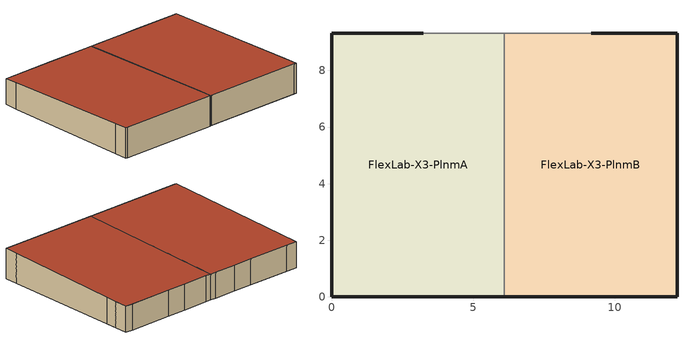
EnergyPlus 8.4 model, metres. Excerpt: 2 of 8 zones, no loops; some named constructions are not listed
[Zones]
FlexLab-X3-PlnmA
 floor to FlexLab-X3-ZoneA (Ceiling-Const): 6.1,9.32 6.1,0 0,0 0,9.32 z2.74
 wall outside (ZoneA-N1Wall-Const): 0.65,9.32 0,9.32 z2.74:4.24
 wall outside (ZoneA-N2Wall-Const): 3.24,9.32 0.65,9.32 z2.74:4.24
 wall outside (ZoneA-S1Wall-Const): 6.05,0 6.1,0 z2.74:4.5
 wall outside (ZoneA-S2Wall-Const): 0.12,0 6.05,0 z2.74:4.5
 wall outside (ZoneA-S3Wall-Const): 0,0 0.12,0 z2.74:4.5
 wall outside (ZoneA-W1Wall-Const): 0,0,4.5 0,0.8,4.47 0,0.8,2.74 0,0,2.74
 wall outside (ZoneA-W2Wall-Const): 0,0.8,4.47 0,8.52,4.26 0,8.52,2.74 0,0.8,2.74
 wall outside (ZoneA-W3Wall-Const): 0,8.52,4.26 0,9.32,4.24 0,9.32,2.74 0,8.52,2.74
 wall to FlexLab-X3-PlnmB (ZoneA-E1Wall-Const): 6.1,0,4.5 6.1,0,2.74 6.1,0.8,2.74 6.1,0.8,4.47
 wall to FlexLab-X3-PlnmB (ZoneA-E2Wall-Const): 6.1,0.8,4.47 6.1,0.8,2.74 6.1,8.78,2.74 6.1,8.78,4.27
 wall to FlexLab-X3-PlnmB (ZoneA-E3Wall-Const): 6.1,8.78,4.27 6.1,8.78,2.74 6.1,9.32,2.74 6.1,9.32,4.24
 wall to FlexLab-X3-ElecRoom-ZoneA (ZoneA-N3Wall-Const): 4.41,9.32 3.24,9.32 z2.74:4.24
 wall to FlexLab-X3-MechRoom-ZoneA (ZoneA-N4Wall-Const): 5.75,9.32 4.41,9.32 z2.74:4.24
 wall to FlexLab-X3-MechRoom-ZoneA (ZoneA-N5Wall-Const): 6.1,9.32 5.75,9.32 z2.74:4.24
 roof outside (Roof-Const): 6.1,0,4.5 6.1,9.32,4.24 0,9.32,4.24 0,0,4.5
FlexLab-X3-PlnmB
 floor to FlexLab-X3-ZoneB (Ceiling-Const): 12.2,9.32 12.2,0 6.1,0 6.1,9.32 z2.74
 wall outside (ZoneB-E3Wall-Const): 12.2,8.52,4.26 12.2,8.52,2.74 12.2,9.32,2.74 12.2,9.32,4.24
 wall outside (ZoneB-N1Wall-Const): 12.2,9.32 11.76,9.32 z2.74:4.24
 wall outside (ZoneB-N2Wall-Const): 11.76,9.32 9.17,9.32 z2.74:4.24
 wall outside (ZoneB-S1Wall-Const): 12.1,0 12.2,0 z2.74:4.5
 wall outside (ZoneB-S2Wall-Const): 6.17,0 12.1,0 z2.74:4.5
 wall outside (ZoneB-S3Wall-Const): 6.1,0 6.17,0 z2.74:4.5
 wall outside (ZoneB-E2Wall-Const): 12.2,7.82,4.28 12.2,7.82,2.74 12.2,8.52,2.74 12.2,8.52,4.26
 wall othersidecoefficients (ZoneB-E1Wall-Const): 12.2,0,4.5 12.2,0,2.74 12.2,0.8,2.74 12.2,0.8,4.47
 wall to FlexLab-X3-ElecRoom-ZoneB (ZoneB-N3Wall-Const): 9.17,9.32 8,9.32 z2.74:4.24
 wall to FlexLab-X3-MechRoom-ZoneB (ZoneB-N4Wall-Const): 8,9.32 6.46,9.32 z2.74:4.24
 wall to FlexLab-X3-MechRoom-ZoneB (ZoneB-N5Wall-Const): 6.46,9.32 6.1,9.32 z2.74:4.24
 wall othersidecoefficients (ZoneB-E2Wall-Const): 12.2,0.8,4.47 12.2,0.8,2.74 12.2,7.82,2.74 12.2,7.82,4.28
 roof outside (Roof-Const): 12.2,0,4.5 12.2,9.32,4.24 6.1,9.32,4.24 6.1,0,4.5
[Material] Roughness=MediumSmooth; Thermal Absorptance=0.9
Name | Thickness {m} | Conductivity {W/m-K} | Density {kg/m3} | Specific Heat {J/kg-K} | Solar Absorptance | Visible Absorptance
Plywood 1/2" | 0.0127 | 0.115 | 545 | 1213 | 0.5 | 0.5
Plywood 3/4" | 0.0191 | 0.115 | 545 | 1213 | 0.5 | 0.5
Gypsum Board | 0.0159 | 0.16 | 801 | 837 | 0.69 | 0.63
SIP 7.25" | 0.1842 | 0.038 | 29 | 1210 | 0.5 | 0.5
Equiv Layer K2-Jwall South | 0.1053 | 0.096 | 873 | 1109 | 0.5 | 0.5
Equiv Layer K3-Jwall South | 0.1827 | 0.292 | 694 | 1287 | 0.5 | 0.5
Equiv Layer K1-Jwall North | 0.1016 | 0.0565 | 619.6 | 1010 | 0.5 | 0.5
Equiv Layer K2-Jwall North | 0.1848 | 0.184 | 747.9 | 1599 | 0.5 | 0.5
Equiv Layer K1-NorthWall | 0.1842 | 0.205 | 270 | 1300 | 0.5 | 0.5
Equiv Layer K2-NorthWall | 0.0762 | 0.0418 | 72.9 | 1249 | 0.5 | 0.5
Equiv Layer K5-NorthWall | 0.0889 | 0.3706 | 79.4 | 230 | 0.5 | 0.5
Ins Board 4" R20 | 0.1016 | 0.037 | 29 | 1213 | 0.5 | 0.5
[Construction]
ZoneB-N3Wall-Const; ZoneA-N3Wall-Const: Plywood 3/4", Equiv Layer K2-NorthWall, Plywood 1/2", Equiv Layer K1-NorthWall, Plywood 1/2", Gypsum Board
ZoneB-N4Wall-Const; ZoneA-N4Wall-Const: Gypsum Board, Equiv Layer K5-NorthWall, Gypsum Board
ZoneB-N5Wall-Const; ZoneA-N5Wall-Const: Gypsum Board, Equiv Layer K1-Jwall North, Gypsum Board
ZoneB-W1Wall-Const: Gypsum Board, Equiv Layer K2-Jwall South, Plywood 1/2", Equiv Layer K3-Jwall South, Plywood 1/2", Equiv Layer K2-Jwall South, Gypsum Board
ZoneB-W2Wall-Const; ZoneB-WestWall-MechRoom-Const: Gypsum Board, Ins Board 4" R20, Plywood 1/2", SIP 7.25", Plywood 1/2", Ins Board 4" R20, Gypsum Board
ZoneB-W3Wall-Const: Gypsum Board, Equiv Layer K1-Jwall North, Plywood 1/2", Equiv Layer K2-Jwall North, Plywood 1/2", Equiv Layer K1-Jwall North, Gypsum Board
ZoneB-N2Wall-MechRoom-Const; ZoneB-E1Wall-MechRoom-Const; ZoneB-E2Wall-MechRoom-Const; ZoneA-W1Wall-MechRoom-Const; ZoneA-W2Wall-MechRoom-Const; ZoneA-N2Wall-MechRoom-Const: Plywood 3/4", Ins Board 4" R20, Plywood 1/2", SIP 7.25", Plywood 1/2", Gypsum Board
